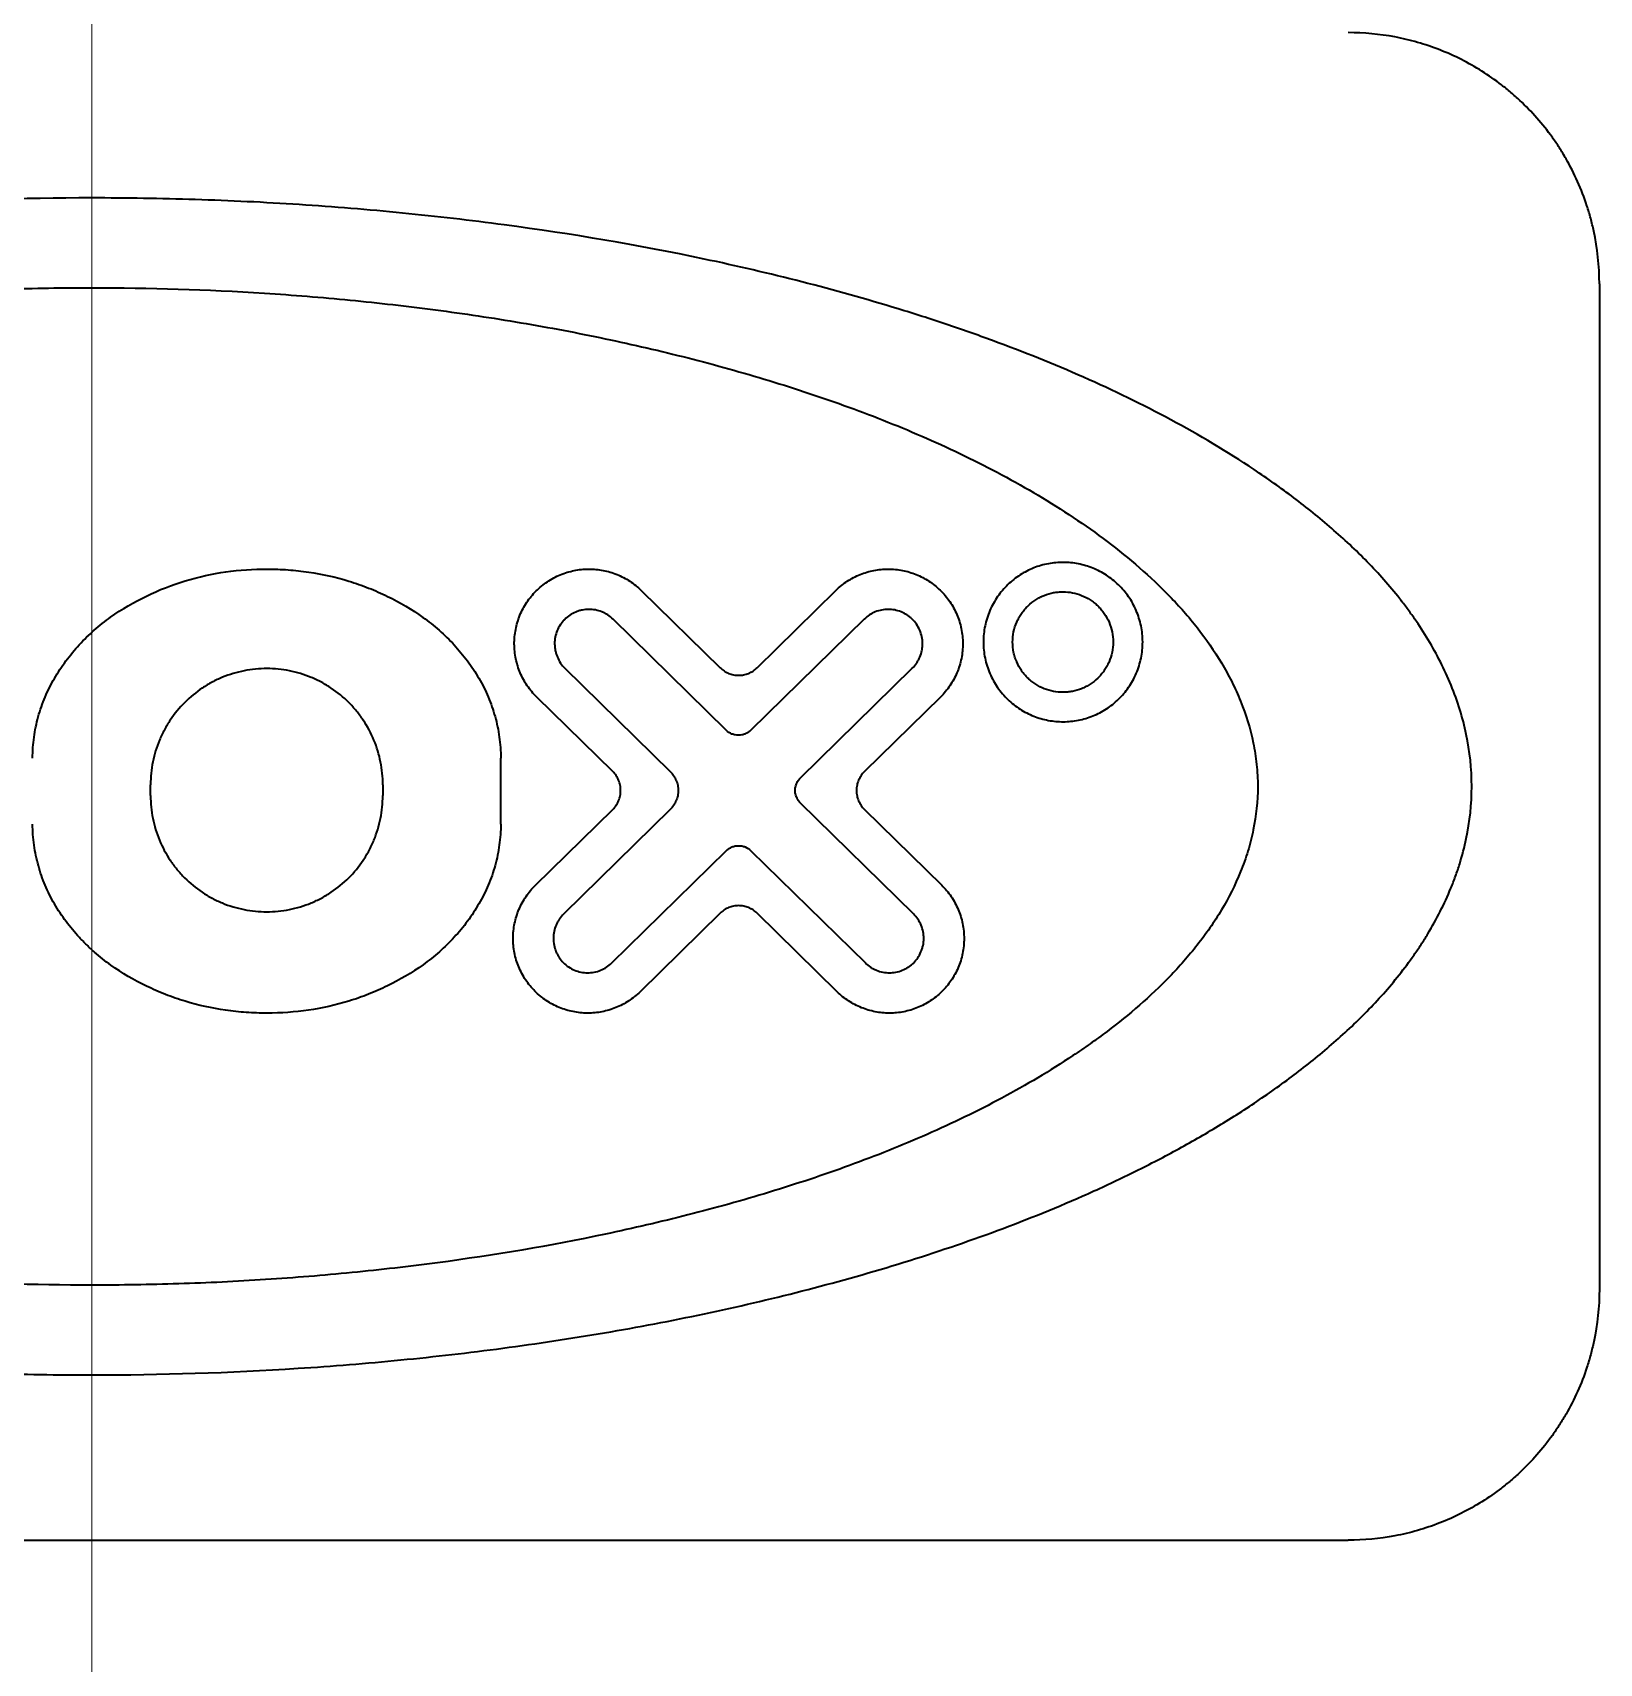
# Model space of a CAD drawing. Extents: x 5809 to 10669, y -850 to 3566.
# Drawn here: x 8652.53 to 8658.77, y 990.04 to 996.53 of the extents above; entities that cross this region are included whole.
import ezdxf

# ---------------------------------------------------------------- set-up
doc = ezdxf.new("R2010")
doc.units = 0
doc.header["$LTSCALE"] = 5
doc.layers.get('0').update_dxf_attribs({"linetype": 'CONTINUOUS', "lineweight": 0})
doc.layers.add('1', color=7, linetype='CONTINUOUS', true_color=0xffffff)

msp = doc.modelspace()

# ---------------------------------------------------------------- linework, layer by layer
at = {"color": 4}
msp.add_line((8652.7705, 1072.0261), (8652.7705, 972.0261), dxfattribs=at)
at = {"layer": '1', "color": 7, "linetype": 'Continuous', "lineweight": 35}
for p, q in [((8658.7705, 995.5261), (8658.7705, 991.5261)), ((8654.9568, 994.3062), (8655.2707, 993.9984)), ((8655.4178, 993.9984), (8655.7316, 994.3062)), ((8655.2952, 993.7496), (8654.8445, 994.1917)), ((8655.8439, 994.1917), (8655.3932, 993.7496)), ((8654.653, 993.9965), (8655.0725, 993.585)), ((8655.5904, 993.56), (8656.0354, 993.9965)), ((8654.8435, 993.585), (8654.5407, 993.882)), ((8656.1478, 993.882), (8655.845, 993.585)), ((8654.3977, 993.3762), (8654.3977, 993.639)), ((8653.0038, 993.4895), (8653.0038, 993.5331)), ((8653.9282, 993.5331), (8653.9282, 993.4895)), ((8654.5358, 993.1333), (8654.8435, 993.435)), ((8655.0725, 993.435), (8654.6481, 993.0188)), ((8656.0403, 993.0188), (8655.5904, 993.46)), ((8655.845, 993.435), (8656.1526, 993.1333)), ((8654.8396, 992.8235), (8655.2952, 993.2704)), ((8655.3932, 993.2704), (8655.8488, 992.8235)), ((8655.2707, 993.0216), (8654.952, 992.709)), ((8655.7365, 992.709), (8655.4178, 993.0216)), ((8647.7705, 990.5261), (8657.7705, 990.5261))]:
    msp.add_line(p, q, dxfattribs=at)
for points, knots in [([(8658.7705, 995.5261), (8658.7705, 995.5977), (8658.7629, 995.6676), (8658.7445, 995.753), (8658.7404, 995.77), (8658.7313, 995.8038), (8658.7263, 995.8207), (8658.71, 995.8704), (8658.6976, 995.9025), (8658.6698, 995.9648), (8658.6544, 995.9949), (8658.6292, 996.0388), (8658.6205, 996.0531), (8658.6023, 996.0814), (8658.5929, 996.0953), (8658.5444, 996.1629), (8658.5013, 996.2117), (8658.4425, 996.2669), (8658.4304, 996.2776), (8658.4059, 996.2985), (8658.3934, 996.3086), (8658.3554, 996.3378), (8658.3294, 996.3559), (8658.2496, 996.4061), (8658.1938, 996.4343), (8658.1061, 996.4687), (8658.0765, 996.4787), (8658.0168, 996.4958), (8657.9867, 996.503), (8657.8955, 996.5202), (8657.8336, 996.5261), (8657.7705, 996.5261)], [0, 0, 0, 0, 0.125, 0.125, 0.15625, 0.15625, 0.1875, 0.1875, 0.25, 0.25, 0.3125, 0.3125, 0.34375, 0.34375, 0.375, 0.375, 0.5, 0.5, 0.53125, 0.53125, 0.5625, 0.5625, 0.625, 0.625, 0.75, 0.75, 0.8125, 0.8125, 0.875, 0.875, 1, 1, 1, 1]), ([(8658.2624, 993.5261), (8658.2624, 993.5968), (8658.2548, 993.6656), (8658.2337, 993.7665), (8658.225, 993.7997), (8658.2047, 993.8654), (8658.1929, 993.898), (8658.1541, 993.9928), (8658.1235, 994.0526), (8658.0721, 994.1381), (8658.054, 994.166), (8658.0255, 994.2069), (8658.0158, 994.2204), (8657.9961, 994.247), (8657.986, 994.2602), (8657.9347, 994.3251), (8657.8914, 994.374), (8657.8008, 994.4669), (8657.7537, 994.511), (8657.6563, 994.5955), (8657.6061, 994.6359), (8657.503, 994.7137), (8657.45, 994.7511), (8657.2888, 994.8586), (8657.1782, 994.9241), (8656.9517, 995.046), (8656.8357, 995.1022), (8656.599, 995.2069), (8656.4781, 995.2553), (8656.2935, 995.3231), (8656.2315, 995.3449), (8656.1062, 995.387), (8656.0429, 995.4073), (8655.8527, 995.4657), (8655.7248, 995.5014), (8655.4672, 995.5673), (8655.3375, 995.5975), (8654.9454, 995.6802), (8654.6804, 995.7252), (8654.2775, 995.7789), (8654.1423, 995.7945), (8653.8702, 995.8214), (8653.7332, 995.8326), (8653.5264, 995.8461), (8653.4574, 995.85), (8653.3196, 995.8567), (8653.2507, 995.8595), (8653.0444, 995.866), (8652.907, 995.8681), (8652.4956, 995.8681), (8652.2222, 995.8596), (8651.8135, 995.8331), (8651.5414, 995.8109), (8651.2702, 995.7797), (8651.0671, 995.7527), (8650.9995, 995.7432), (8650.8644, 995.7227), (8650.7971, 995.7119), (8650.5965, 995.6777), (8650.4641, 995.6525), (8650.2019, 995.5971), (8650.0721, 995.5669), (8649.8153, 995.5012), (8649.6882, 995.4656), (8649.437, 995.3886), (8649.3128, 995.3471), (8649.0674, 995.2571), (8648.9462, 995.2087), (8648.7969, 995.1428), (8648.7671, 995.1293), (8648.708, 995.1019), (8648.6197, 995.06), (8648.5331, 995.0158), (8648.3621, 994.9238), (8648.251, 994.858), (8648.0897, 994.7503), (8648.0371, 994.7131), (8647.9347, 994.6358), (8647.8848, 994.5956), (8647.788, 994.5117), (8647.7412, 994.4679), (8647.6512, 994.3758), (8647.6081, 994.3274), (8647.547, 994.2502), (8647.5272, 994.2238), (8647.4986, 994.1828), (8647.4892, 994.1688), (8647.4708, 994.1407), (8647.4619, 994.1265), (8647.4184, 994.0545), (8647.3876, 993.9945), (8647.3551, 993.9155), (8647.3489, 993.8995), (8647.3372, 993.867), (8647.3317, 993.8506), (8647.3162, 993.8009), (8647.3075, 993.7675), (8647.2862, 993.666), (8647.2785, 993.597), (8647.2785, 993.5261)], [0, 0, 0, 0, 0.015625, 0.015625, 0.023438, 0.023438, 0.03125, 0.03125, 0.046875, 0.046875, 0.054688, 0.054688, 0.058594, 0.058594, 0.0625, 0.0625, 0.078125, 0.078125, 0.09375, 0.09375, 0.109375, 0.109375, 0.125, 0.125, 0.15625, 0.15625, 0.1875, 0.1875, 0.21875, 0.21875, 0.234375, 0.234375, 0.25, 0.25, 0.28125, 0.28125, 0.3125, 0.3125, 0.375, 0.375, 0.40625, 0.40625, 0.4375, 0.4375, 0.453125, 0.453125, 0.46875, 0.46875, 0.5, 0.5, 0.5625, 0.5625, 0.59375, 0.625, 0.625, 0.640625, 0.640625, 0.65625, 0.65625, 0.6875, 0.6875, 0.71875, 0.71875, 0.75, 0.75, 0.78125, 0.78125, 0.8125, 0.8125, 0.820313, 0.820313, 0.828125, 0.84375, 0.84375, 0.875, 0.875, 0.890625, 0.890625, 0.90625, 0.90625, 0.921875, 0.921875, 0.9375, 0.9375, 0.945312, 0.945312, 0.949219, 0.949219, 0.953125, 0.953125, 0.96875, 0.96875, 0.972656, 0.972656, 0.976562, 0.976562, 0.984375, 0.984375, 1, 1, 1, 1]), ([(8648.1301, 993.5261), (8648.1301, 993.5852), (8648.1364, 993.6429), (8648.1539, 993.7277), (8648.1611, 993.7557), (8648.178, 993.8111), (8648.1878, 993.8386), (8648.2202, 993.9186), (8648.2459, 993.9693), (8648.2892, 994.0421), (8648.3045, 994.0658), (8648.3366, 994.1123), (8648.3534, 994.1351), (8648.4056, 994.2017), (8648.4425, 994.2434), (8648.5197, 994.323), (8648.5599, 994.3608), (8648.6431, 994.4333), (8648.6861, 994.4679), (8648.7524, 994.5179), (8648.7747, 994.5343), (8648.82, 994.5664), (8648.8428, 994.582), (8648.9576, 994.6586), (8649.0522, 994.7146), (8649.2459, 994.8185), (8649.3449, 994.8664), (8649.547, 994.9553), (8649.6501, 994.9964), (8649.8073, 995.0537), (8649.8602, 995.0721), (8649.9667, 995.1076), (8650.0202, 995.1246), (8650.1812, 995.1737), (8650.2893, 995.2038), (8650.5069, 995.2592), (8650.6163, 995.2846), (8650.9467, 995.3543), (8651.1696, 995.3919), (8651.5079, 995.4368), (8651.6212, 995.4498), (8651.8493, 995.4721), (8651.9639, 995.4815), (8652.1368, 995.4926), (8652.1946, 995.4959), (8652.31, 995.5015), (8652.3676, 995.5038), (8652.5404, 995.5092), (8652.6554, 995.511), (8652.9997, 995.511), (8653.2286, 995.5039), (8653.5707, 995.4819), (8653.6845, 995.4727), (8653.9118, 995.4506), (8654.0252, 995.4377), (8654.2518, 995.4079), (8654.3648, 995.3909), (8654.5341, 995.3622), (8654.5903, 995.3521), (8654.7023, 995.3309), (8654.758, 995.3197), (8654.9243, 995.2847), (8655.0342, 995.2592), (8655.2519, 995.2037), (8655.3597, 995.1737), (8655.5732, 995.1087), (8655.6788, 995.0736), (8655.8876, 994.9976), (8655.9908, 994.9566), (8656.1435, 994.8895), (8656.1941, 994.8662), (8656.2939, 994.8178), (8656.3433, 994.7926), (8656.4895, 994.7142), (8656.5844, 994.6579), (8656.7224, 994.5658), (8656.7676, 994.5339), (8656.8554, 994.4674), (8656.8982, 994.4329), (8656.9812, 994.3606), (8657.0214, 994.3228), (8657.0793, 994.2632), (8657.0982, 994.2428), (8657.135, 994.2008), (8657.153, 994.1791), (8657.205, 994.1127), (8657.2371, 994.0665), (8657.2805, 993.9937), (8657.2942, 993.9689), (8657.3197, 993.9179), (8657.3317, 993.8916), (8657.364, 993.8117), (8657.381, 993.7569), (8657.3956, 993.6861), (8657.3982, 993.6719), (8657.4027, 993.6431), (8657.4046, 993.6286), (8657.4092, 993.5848), (8657.4108, 993.5555), (8657.4108, 993.5261)], [0, 0, 0, 0, 0.015625, 0.015625, 0.023437, 0.023437, 0.03125, 0.03125, 0.046875, 0.046875, 0.054687, 0.054687, 0.0625, 0.0625, 0.078125, 0.078125, 0.09375, 0.09375, 0.109375, 0.109375, 0.117187, 0.117187, 0.125, 0.125, 0.15625, 0.15625, 0.1875, 0.1875, 0.21875, 0.21875, 0.234375, 0.234375, 0.25, 0.25, 0.28125, 0.28125, 0.3125, 0.3125, 0.375, 0.375, 0.40625, 0.40625, 0.4375, 0.4375, 0.453125, 0.453125, 0.46875, 0.46875, 0.5, 0.5, 0.5625, 0.5625, 0.59375, 0.59375, 0.625, 0.625, 0.65625, 0.65625, 0.671875, 0.671875, 0.6875, 0.6875, 0.71875, 0.71875, 0.75, 0.75, 0.78125, 0.78125, 0.8125, 0.8125, 0.828125, 0.828125, 0.84375, 0.84375, 0.875, 0.875, 0.890625, 0.890625, 0.90625, 0.90625, 0.921875, 0.921875, 0.929688, 0.929688, 0.9375, 0.9375, 0.953125, 0.953125, 0.960938, 0.960938, 0.96875, 0.96875, 0.984375, 0.984375, 0.988281, 0.988281, 0.992188, 0.992188, 1, 1, 1, 1]), ([(8656.3186, 994.1008), (8656.3186, 994.1225), (8656.3208, 994.1438), (8656.3272, 994.1752), (8656.3299, 994.1856), (8656.3364, 994.2061), (8656.3401, 994.2162), (8656.3527, 994.2455), (8656.363, 994.264), (8656.3811, 994.2901), (8656.3876, 994.2985), (8656.4012, 994.3145), (8656.4155, 994.3296), (8656.4311, 994.3432), (8656.4473, 994.3561), (8656.4558, 994.3621), (8656.4818, 994.3788), (8656.5, 994.3881), (8656.5377, 994.403), (8656.5574, 994.4087), (8656.597, 994.4161), (8656.6169, 994.4179), (8656.647, 994.4178), (8656.6571, 994.4173), (8656.6772, 994.4153), (8656.6871, 994.4138), (8656.7164, 994.408), (8656.7356, 994.4024), (8656.7638, 994.391), (8656.773, 994.3867), (8656.791, 994.3774), (8656.7997, 994.3723), (8656.8252, 994.3558), (8656.8412, 994.3431), (8656.8635, 994.3215), (8656.8707, 994.3139), (8656.8841, 994.298), (8656.8967, 994.2816), (8656.9077, 994.2639), (8656.918, 994.2455), (8656.9227, 994.2359), (8656.9353, 994.2065), (8656.9417, 994.1862), (8656.9482, 994.1549), (8656.9499, 994.1443), (8656.9521, 994.1228), (8656.9527, 994.1119), (8656.9527, 994.0793), (8656.9505, 994.058), (8656.9441, 994.0266), (8656.9414, 994.0163), (8656.935, 993.9957), (8656.9313, 993.9857), (8656.9187, 993.9564), (8656.9086, 993.938), (8656.8906, 993.9121), (8656.8842, 993.9037), (8656.8708, 993.8878), (8656.8567, 993.8728), (8656.8412, 993.8592), (8656.8252, 993.8464), (8656.8168, 993.8404), (8656.7911, 993.8237), (8656.7732, 993.8144), (8656.7358, 993.7993), (8656.7162, 993.7935), (8656.6769, 993.7858), (8656.6571, 993.7838), (8656.627, 993.7837), (8656.6168, 993.7841), (8656.5967, 993.786), (8656.5868, 993.7873), (8656.5572, 993.7929), (8656.5379, 993.7985), (8656.5094, 993.8097), (8656.5, 993.814), (8656.4818, 993.8233), (8656.473, 993.8284), (8656.4472, 993.845), (8656.431, 993.8577), (8656.4084, 993.8795), (8656.4011, 993.8871), (8656.3876, 993.9031), (8656.3748, 993.9196), (8656.3637, 993.9375), (8656.3534, 993.956), (8656.3486, 993.9656), (8656.3359, 993.9951), (8656.3295, 994.0154), (8656.3208, 994.0573), (8656.3186, 994.0791), (8656.3186, 994.1008)], [0, 0, 0, 0, 0.03125, 0.03125, 0.046875, 0.046875, 0.0625, 0.0625, 0.09375, 0.09375, 0.109375, 0.109375, 0.125, 0.140625, 0.140625, 0.15625, 0.15625, 0.1875, 0.1875, 0.21875, 0.21875, 0.25, 0.25, 0.265625, 0.265625, 0.28125, 0.28125, 0.3125, 0.3125, 0.328125, 0.328125, 0.34375, 0.34375, 0.375, 0.375, 0.390625, 0.390625, 0.40625, 0.421875, 0.421875, 0.4375, 0.4375, 0.46875, 0.46875, 0.484375, 0.484375, 0.5, 0.5, 0.53125, 0.53125, 0.546875, 0.546875, 0.5625, 0.5625, 0.59375, 0.59375, 0.609375, 0.609375, 0.625, 0.640625, 0.640625, 0.65625, 0.65625, 0.6875, 0.6875, 0.71875, 0.71875, 0.75, 0.75, 0.765625, 0.765625, 0.78125, 0.78125, 0.8125, 0.8125, 0.828125, 0.828125, 0.84375, 0.84375, 0.875, 0.875, 0.890625, 0.890625, 0.90625, 0.921875, 0.921875, 0.9375, 0.9375, 0.96875, 0.96875, 1, 1, 1, 1]), ([(8652.5343, 993.639), (8652.5343, 993.667), (8652.5363, 993.6947), (8652.5439, 993.7494), (8652.5495, 993.7764), (8652.5605, 993.8165), (8652.5647, 993.8298), (8652.5738, 993.8562), (8652.5789, 993.8692), (8652.5951, 993.9076), (8652.6075, 993.9323), (8652.6351, 993.9802), (8652.6504, 994.0033), (8652.6753, 994.0369), (8652.684, 994.0479), (8652.7017, 994.0693), (8652.7292, 994.1006), (8652.7589, 994.1295), (8652.7901, 994.1569), (8652.8007, 994.1658), (8652.8225, 994.1831), (8652.8336, 994.1915), (8652.8903, 994.2321), (8652.938, 994.2598), (8653.037, 994.3079), (8653.0884, 994.3281), (8653.2483, 994.3767), (8653.3573, 994.3915), (8653.4961, 994.3912), (8653.5238, 994.3902), (8653.5787, 994.3863), (8653.6606, 994.3774), (8653.7408, 994.3595), (8653.8198, 994.3352), (8653.8461, 994.326), (8653.8974, 994.3057), (8653.9226, 994.2946), (8653.9963, 994.2586), (8654.0434, 994.231), (8654.1101, 994.183), (8654.1317, 994.1659), (8654.163, 994.1384), (8654.1732, 994.1289), (8654.1931, 994.1096), (8654.2027, 994.0996), (8654.2308, 994.0692), (8654.2484, 994.048), (8654.2813, 994.0038), (8654.2966, 993.9807), (8654.3176, 993.9445), (8654.3242, 993.9321), (8654.3366, 993.9073), (8654.3424, 993.8948), (8654.3585, 993.8567), (8654.3675, 993.8307), (8654.3823, 993.7777), (8654.388, 993.7506), (8654.3938, 993.709), (8654.3953, 993.695), (8654.3972, 993.6671), (8654.3977, 993.6531), (8654.3977, 993.639)], [0, 0, 0, 0, 0.03125, 0.03125, 0.0625, 0.0625, 0.078125, 0.078125, 0.09375, 0.09375, 0.125, 0.125, 0.15625, 0.15625, 0.171875, 0.171875, 0.1875, 0.21875, 0.21875, 0.234375, 0.234375, 0.25, 0.25, 0.3125, 0.3125, 0.375, 0.375, 0.5, 0.5, 0.53125, 0.53125, 0.5625, 0.625, 0.625, 0.65625, 0.65625, 0.6875, 0.6875, 0.75, 0.75, 0.78125, 0.78125, 0.796875, 0.796875, 0.8125, 0.8125, 0.84375, 0.84375, 0.875, 0.875, 0.890625, 0.890625, 0.90625, 0.90625, 0.9375, 0.9375, 0.96875, 0.96875, 0.984375, 0.984375, 1, 1, 1, 1]), ([(8654.5407, 993.882), (8654.5267, 993.8957), (8654.5142, 993.9107), (8654.4978, 993.9348), (8654.4927, 993.9431), (8654.4833, 993.9603), (8654.479, 993.9692), (8654.4675, 993.9963), (8654.4617, 994.0149), (8654.4558, 994.0436), (8654.4542, 994.0534), (8654.4522, 994.073), (8654.4517, 994.0828), (8654.4515, 994.1121), (8654.4533, 994.1316), (8654.459, 994.1606), (8654.4614, 994.1702), (8654.467, 994.189), (8654.4735, 994.2073), (8654.4818, 994.225), (8654.491, 994.2423), (8654.4961, 994.2508), (8654.5124, 994.2752), (8654.5247, 994.2902), (8654.5453, 994.3109), (8654.5525, 994.3175), (8654.5677, 994.3299), (8654.5755, 994.3357), (8654.5996, 994.3518), (8654.6166, 994.361), (8654.6436, 994.3722), (8654.6528, 994.3755), (8654.6713, 994.3811), (8654.6899, 994.3858), (8654.7089, 994.3887), (8654.7281, 994.3907), (8654.7378, 994.3912), (8654.7669, 994.3913), (8654.786, 994.3895), (8654.8143, 994.3841), (8654.8236, 994.3818), (8654.8422, 994.3763), (8654.8514, 994.3731), (8654.8782, 994.3623), (8654.8952, 994.3534), (8654.9275, 994.3322), (8654.9429, 994.3199), (8654.9568, 994.3062)], [0, 0, 0, 0, 0.0625, 0.0625, 0.09375, 0.09375, 0.125, 0.125, 0.1875, 0.1875, 0.21875, 0.21875, 0.25, 0.25, 0.3125, 0.3125, 0.34375, 0.34375, 0.375, 0.40625, 0.40625, 0.4375, 0.4375, 0.5, 0.5, 0.53125, 0.53125, 0.5625, 0.5625, 0.625, 0.625, 0.65625, 0.65625, 0.6875, 0.71875, 0.71875, 0.75, 0.75, 0.8125, 0.8125, 0.84375, 0.84375, 0.875, 0.875, 0.9375, 0.9375, 1, 1, 1, 1]), ([(8655.7316, 994.3062), (8655.7457, 994.32), (8655.7608, 994.3321), (8655.785, 994.348), (8655.7933, 994.3528), (8655.8104, 994.3618), (8655.8192, 994.3659), (8655.846, 994.3767), (8655.8643, 994.3821), (8655.9017, 994.3894), (8655.9209, 994.3913), (8655.9589, 994.3912), (8655.9778, 994.3894), (8656.0058, 994.384), (8656.0152, 994.3817), (8656.0335, 994.3762), (8656.0425, 994.3731), (8656.0689, 994.3624), (8656.0858, 994.3536), (8656.1101, 994.3377), (8656.118, 994.332), (8656.133, 994.32), (8656.1402, 994.3136), (8656.1609, 994.2934), (8656.1735, 994.2786), (8656.1958, 994.246), (8656.2053, 994.2289), (8656.2168, 994.2018), (8656.2202, 994.1925), (8656.2262, 994.1736), (8656.2287, 994.1638), (8656.2347, 994.1346), (8656.2368, 994.1149), (8656.2369, 994.085), (8656.2364, 994.0749), (8656.2344, 994.055), (8656.2315, 994.0353), (8656.2266, 994.0162), (8656.2208, 993.9972), (8656.2174, 993.9879), (8656.2058, 993.9604), (8656.1964, 993.9431), (8656.1744, 993.9108), (8656.1617, 993.8957), (8656.1478, 993.882)], [0, 0, 0, 0, 0.0625, 0.0625, 0.09375, 0.09375, 0.125, 0.125, 0.1875, 0.1875, 0.25, 0.25, 0.3125, 0.3125, 0.34375, 0.34375, 0.375, 0.375, 0.4375, 0.4375, 0.46875, 0.46875, 0.5, 0.5, 0.5625, 0.5625, 0.625, 0.625, 0.65625, 0.65625, 0.6875, 0.6875, 0.75, 0.75, 0.78125, 0.78125, 0.8125, 0.84375, 0.84375, 0.875, 0.875, 0.9375, 0.9375, 1, 1, 1, 1]), ([(8656.435, 994.1008), (8656.435, 994.0871), (8656.4364, 994.0736), (8656.4405, 994.0538), (8656.4422, 994.0473), (8656.4462, 994.0344), (8656.4486, 994.028), (8656.4565, 994.0095), (8656.463, 993.9979), (8656.4744, 993.9814), (8656.4785, 993.9761), (8656.487, 993.9661), (8656.496, 993.9565), (8656.5059, 993.9479), (8656.5161, 993.9399), (8656.5214, 993.936), (8656.5378, 993.9255), (8656.5492, 993.9197), (8656.573, 993.9102), (8656.5854, 993.9066), (8656.6103, 993.9019), (8656.6229, 993.9008), (8656.6419, 993.9008), (8656.6483, 993.9011), (8656.6609, 993.9024), (8656.6671, 993.9033), (8656.6857, 993.9069), (8656.6978, 993.9105), (8656.7156, 993.9176), (8656.7215, 993.9203), (8656.7328, 993.9262), (8656.7384, 993.9294), (8656.7544, 993.9399), (8656.7645, 993.9478), (8656.7787, 993.9615), (8656.7832, 993.9663), (8656.7917, 993.9763), (8656.7997, 993.9867), (8656.8066, 993.9979), (8656.8131, 994.0095), (8656.8161, 994.0155), (8656.824, 994.0341), (8656.8281, 994.0469), (8656.8336, 994.0732), (8656.835, 994.0869), (8656.835, 994.1143), (8656.8336, 994.1278), (8656.8282, 994.1542), (8656.8241, 994.1673), (8656.8136, 994.1919), (8656.8071, 994.2035), (8656.7958, 994.2199), (8656.7918, 994.2252), (8656.7833, 994.2352), (8656.7743, 994.2447), (8656.7646, 994.2533), (8656.7544, 994.2614), (8656.7491, 994.2652), (8656.7329, 994.2757), (8656.7215, 994.2815), (8656.6979, 994.2911), (8656.6856, 994.2947), (8656.6607, 994.2995), (8656.6482, 994.3008), (8656.6292, 994.3008), (8656.6228, 994.3005), (8656.6101, 994.2993), (8656.6039, 994.2985), (8656.5852, 994.2949), (8656.5731, 994.2914), (8656.5552, 994.2843), (8656.5493, 994.2816), (8656.5378, 994.2757), (8656.5322, 994.2725), (8656.516, 994.262), (8656.5058, 994.254), (8656.4916, 994.2403), (8656.487, 994.2355), (8656.4785, 994.2254), (8656.4704, 994.215), (8656.4634, 994.2038), (8656.4569, 994.1921), (8656.454, 994.186), (8656.4459, 994.1674), (8656.4419, 994.1546), (8656.4364, 994.1282), (8656.435, 994.1145), (8656.435, 994.1008)], [0, 0, 0, 0, 0.03125, 0.03125, 0.046875, 0.046875, 0.0625, 0.0625, 0.09375, 0.09375, 0.109375, 0.109375, 0.125, 0.140625, 0.140625, 0.15625, 0.15625, 0.1875, 0.1875, 0.21875, 0.21875, 0.25, 0.25, 0.265625, 0.265625, 0.28125, 0.28125, 0.3125, 0.3125, 0.328125, 0.328125, 0.34375, 0.34375, 0.375, 0.375, 0.390625, 0.390625, 0.40625, 0.421875, 0.421875, 0.4375, 0.4375, 0.46875, 0.46875, 0.5, 0.5, 0.53125, 0.53125, 0.5625, 0.5625, 0.59375, 0.59375, 0.609375, 0.609375, 0.625, 0.640625, 0.640625, 0.65625, 0.65625, 0.6875, 0.6875, 0.71875, 0.71875, 0.75, 0.75, 0.765625, 0.765625, 0.78125, 0.78125, 0.8125, 0.8125, 0.828125, 0.828125, 0.84375, 0.84375, 0.875, 0.875, 0.890625, 0.890625, 0.90625, 0.921875, 0.921875, 0.9375, 0.9375, 0.96875, 0.96875, 1, 1, 1, 1]), ([(8654.8445, 994.1917), (8654.8381, 994.198), (8654.8311, 994.2036), (8654.82, 994.2109), (8654.8162, 994.2131), (8654.8083, 994.2173), (8654.8042, 994.2192), (8654.7918, 994.2242), (8654.7833, 994.2267), (8654.766, 994.23), (8654.757, 994.2309), (8654.7393, 994.2308), (8654.7305, 994.2299), (8654.7174, 994.2273), (8654.713, 994.2262), (8654.7045, 994.2236), (8654.7003, 994.222), (8654.6881, 994.2169), (8654.6802, 994.2128), (8654.6653, 994.2028), (8654.6584, 994.1971), (8654.6489, 994.1876), (8654.6459, 994.1843), (8654.6402, 994.1774), (8654.6375, 994.1737), (8654.63, 994.1625), (8654.6258, 994.1546), (8654.619, 994.138), (8654.6163, 994.1292), (8654.6128, 994.1115), (8654.612, 994.1026), (8654.6121, 994.089), (8654.6123, 994.0844), (8654.6132, 994.0755), (8654.6146, 994.0666), (8654.6168, 994.0579), (8654.6195, 994.0493), (8654.6211, 994.045), (8654.6264, 994.0325), (8654.6307, 994.0246), (8654.6407, 994.0098), (8654.6466, 994.0028), (8654.653, 993.9965)], [0, 0, 0, 0, 0.0625, 0.0625, 0.09375, 0.09375, 0.125, 0.125, 0.1875, 0.1875, 0.25, 0.25, 0.3125, 0.3125, 0.34375, 0.34375, 0.375, 0.375, 0.4375, 0.4375, 0.5, 0.5, 0.53125, 0.53125, 0.5625, 0.5625, 0.625, 0.625, 0.6875, 0.6875, 0.75, 0.75, 0.78125, 0.78125, 0.8125, 0.84375, 0.84375, 0.875, 0.875, 0.9375, 0.9375, 1, 1, 1, 1]), ([(8656.0354, 993.9965), (8656.0419, 994.0028), (8656.0476, 994.0097), (8656.0552, 994.0208), (8656.0576, 994.0246), (8656.0619, 994.0326), (8656.0639, 994.0368), (8656.0692, 994.0493), (8656.0719, 994.058), (8656.0746, 994.0714), (8656.0753, 994.076), (8656.0762, 994.0852), (8656.0764, 994.0897), (8656.0764, 994.1034), (8656.0755, 994.1125), (8656.0718, 994.1306), (8656.0691, 994.1393), (8656.062, 994.1559), (8656.0575, 994.164), (8656.0474, 994.1789), (8656.0416, 994.1857), (8656.032, 994.1951), (8656.0286, 994.1981), (8656.0216, 994.2036), (8656.0181, 994.2062), (8656.007, 994.2135), (8655.9991, 994.2176), (8655.9827, 994.2242), (8655.9743, 994.2267), (8655.9572, 994.23), (8655.9484, 994.2308), (8655.9309, 994.2308), (8655.9222, 994.23), (8655.905, 994.2266), (8655.8964, 994.2241), (8655.8801, 994.2175), (8655.8723, 994.2134), (8655.8575, 994.2037), (8655.8504, 994.198), (8655.8439, 994.1917)], [0, 0, 0, 0, 0.0625, 0.0625, 0.09375, 0.09375, 0.125, 0.125, 0.1875, 0.1875, 0.21875, 0.21875, 0.25, 0.25, 0.3125, 0.3125, 0.375, 0.375, 0.4375, 0.4375, 0.5, 0.5, 0.53125, 0.53125, 0.5625, 0.5625, 0.625, 0.625, 0.6875, 0.6875, 0.75, 0.75, 0.8125, 0.8125, 0.875, 0.875, 0.9375, 0.9375, 1, 1, 1, 1]), ([(8653.9282, 993.5331), (8653.9282, 993.5636), (8653.9252, 993.5937), (8653.9164, 993.638), (8653.9127, 993.6527), (8653.9039, 993.6818), (8653.8987, 993.6962), (8653.8813, 993.7382), (8653.8671, 993.7647), (8653.842, 993.8024), (8653.8329, 993.8146), (8653.8136, 993.8381), (8653.8034, 993.8493), (8653.7715, 993.8813), (8653.7482, 993.9004), (8653.7104, 993.9257), (8653.6973, 993.9335), (8653.6707, 993.9478), (8653.6435, 993.9606), (8653.6152, 993.9708), (8653.5863, 993.9796), (8653.5715, 993.9833), (8653.5268, 993.9923), (8653.4969, 993.9952), (8653.4517, 993.9953), (8653.4366, 993.9946), (8653.4063, 993.9916), (8653.3912, 993.9894), (8653.3468, 993.9806), (8653.318, 993.972), (8653.276, 993.9547), (8653.2621, 993.9481), (8653.2353, 993.9339), (8653.2224, 993.9261), (8653.1847, 993.901), (8653.1614, 993.882), (8653.1181, 993.8389), (8653.0989, 993.8155), (8653.0737, 993.7779), (8653.0659, 993.765), (8653.0516, 993.7382), (8653.045, 993.7244), (8653.0276, 993.6823), (8653.0188, 993.6535), (8653.0099, 993.6091), (8653.0076, 993.594), (8653.0046, 993.5636), (8653.0038, 993.5484), (8653.0038, 993.5331)], [0, 0, 0, 0, 0.0625, 0.0625, 0.09375, 0.09375, 0.125, 0.125, 0.1875, 0.1875, 0.21875, 0.21875, 0.25, 0.25, 0.3125, 0.3125, 0.34375, 0.34375, 0.375, 0.40625, 0.40625, 0.4375, 0.4375, 0.5, 0.5, 0.53125, 0.53125, 0.5625, 0.5625, 0.625, 0.625, 0.65625, 0.65625, 0.6875, 0.6875, 0.75, 0.75, 0.8125, 0.8125, 0.84375, 0.84375, 0.875, 0.875, 0.9375, 0.9375, 0.96875, 0.96875, 1, 1, 1, 1]), ([(8655.2707, 993.9984), (8655.2756, 993.9935), (8655.281, 993.9893), (8655.2923, 993.9818), (8655.2984, 993.9786), (8655.311, 993.9735), (8655.3174, 993.9716), (8655.3307, 993.969), (8655.3375, 993.9683), (8655.351, 993.9683), (8655.3577, 993.969), (8655.371, 993.9716), (8655.3775, 993.9735), (8655.39, 993.9786), (8655.396, 993.9817), (8655.4075, 993.9892), (8655.4128, 993.9935), (8655.4178, 993.9984)], [0, 0, 0, 0, 0.125, 0.125, 0.25, 0.25, 0.375, 0.375, 0.5, 0.5, 0.625, 0.625, 0.75, 0.75, 0.875, 0.875, 1, 1, 1, 1]), ([(8655.3932, 993.7496), (8655.39, 993.7464), (8655.3864, 993.7436), (8655.3789, 993.7386), (8655.3748, 993.7365), (8655.3664, 993.7331), (8655.3621, 993.7318), (8655.3533, 993.73), (8655.3488, 993.7296), (8655.3398, 993.7296), (8655.3353, 993.73), (8655.3265, 993.7317), (8655.3221, 993.733), (8655.3096, 993.7381), (8655.3018, 993.7432), (8655.2952, 993.7496)], [0, 0, 0, 0, 0.125, 0.125, 0.25, 0.25, 0.375, 0.375, 0.5, 0.5, 0.625, 0.625, 0.75, 0.75, 1, 1, 1, 1]), ([(8654.8435, 993.435), (8654.8484, 993.4399), (8654.8529, 993.4452), (8654.8606, 993.4567), (8654.864, 993.4628), (8654.8694, 993.4757), (8654.8715, 993.4823), (8654.8742, 993.496), (8654.8749, 993.503), (8654.8749, 993.5169), (8654.8743, 993.5238), (8654.8715, 993.5376), (8654.8694, 993.5443), (8654.8641, 993.5571), (8654.8607, 993.5632), (8654.8529, 993.5748), (8654.8484, 993.5801), (8654.8435, 993.585)], [0, 0, 0, 0, 0.125, 0.125, 0.25, 0.25, 0.375, 0.375, 0.5, 0.5, 0.625, 0.625, 0.75, 0.75, 0.875, 0.875, 1, 1, 1, 1]), ([(8655.0725, 993.585), (8655.0775, 993.5801), (8655.0819, 993.5748), (8655.0897, 993.5634), (8655.0931, 993.5572), (8655.0985, 993.5444), (8655.1005, 993.5377), (8655.1033, 993.5241), (8655.104, 993.517), (8655.104, 993.5031), (8655.1033, 993.4962), (8655.1006, 993.4824), (8655.0985, 993.4757), (8655.0931, 993.4629), (8655.0898, 993.4567), (8655.082, 993.4452), (8655.0775, 993.4399), (8655.0725, 993.435)], [0, 0, 0, 0, 0.125, 0.125, 0.25, 0.25, 0.375, 0.375, 0.5, 0.5, 0.625, 0.625, 0.75, 0.75, 0.875, 0.875, 1, 1, 1, 1]), ([(8655.845, 993.585), (8655.8401, 993.5801), (8655.8356, 993.5748), (8655.8279, 993.5635), (8655.8245, 993.5573), (8655.8191, 993.5445), (8655.817, 993.5378), (8655.8142, 993.5241), (8655.8135, 993.517), (8655.8135, 993.5031), (8655.8142, 993.4961), (8655.817, 993.4823), (8655.8191, 993.4756), (8655.8245, 993.4628), (8655.8278, 993.4566), (8655.8356, 993.4452), (8655.8401, 993.4399), (8655.845, 993.435)], [0, 0, 0, 0, 0.125, 0.125, 0.25, 0.25, 0.375, 0.375, 0.5, 0.5, 0.625, 0.625, 0.75, 0.75, 0.875, 0.875, 1, 1, 1, 1]), ([(8647.2785, 993.5261), (8647.2785, 993.4555), (8647.2861, 993.3867), (8647.3072, 993.2858), (8647.3159, 993.2526), (8647.3362, 993.1869), (8647.348, 993.1542), (8647.3868, 993.0595), (8647.4174, 992.9997), (8647.4689, 992.9141), (8647.487, 992.8863), (8647.5154, 992.8454), (8647.5251, 992.8319), (8647.5449, 992.8053), (8647.555, 992.7921), (8647.6062, 992.7271), (8647.6496, 992.6783), (8647.7401, 992.5854), (8647.7872, 992.5413), (8647.8846, 992.4568), (8647.9348, 992.4164), (8648.0379, 992.3386), (8648.091, 992.3011), (8648.2521, 992.1937), (8648.3627, 992.1282), (8648.5892, 992.0063), (8648.7052, 991.9501), (8648.942, 991.8454), (8649.0628, 991.7969), (8649.2474, 991.7291), (8649.3095, 991.7074), (8649.4348, 991.6653), (8649.498, 991.645), (8649.6883, 991.5866), (8649.8161, 991.5509), (8650.0737, 991.485), (8650.2034, 991.4548), (8650.5955, 991.372), (8650.8605, 991.3271), (8651.2634, 991.2734), (8651.3986, 991.2578), (8651.6708, 991.2309), (8651.8078, 991.2196), (8652.0146, 991.2062), (8652.0836, 991.2023), (8652.2214, 991.1956), (8652.2902, 991.1928), (8652.4966, 991.1863), (8652.6339, 991.1842), (8653.0453, 991.1842), (8653.3187, 991.1927), (8653.7275, 991.2192), (8653.9996, 991.2414), (8654.2708, 991.2726), (8654.4739, 991.2996), (8654.5415, 991.3092), (8654.6766, 991.3296), (8654.7438, 991.3404), (8654.9445, 991.3746), (8655.0769, 991.3998), (8655.3391, 991.4552), (8655.4688, 991.4854), (8655.7256, 991.5511), (8655.8527, 991.5867), (8656.1039, 991.6637), (8656.2281, 991.7052), (8656.4735, 991.7952), (8656.5947, 991.8436), (8656.744, 991.9095), (8656.7738, 991.923), (8656.833, 991.9504), (8656.9212, 991.9923), (8657.0078, 992.0365), (8657.1218, 992.0978), (8657.1781, 992.1296), (8657.289, 992.1958), (8657.3437, 992.2302), (8657.4512, 992.302), (8657.5038, 992.3392), (8657.6062, 992.4165), (8657.6562, 992.4567), (8657.7529, 992.5406), (8657.7997, 992.5844), (8657.8897, 992.6765), (8657.9328, 992.7249), (8657.9939, 992.802), (8658.0137, 992.8285), (8658.0423, 992.8695), (8658.0517, 992.8834), (8658.0701, 992.9116), (8658.079, 992.9258), (8658.1225, 992.9977), (8658.1533, 993.0578), (8658.1858, 993.1368), (8658.192, 993.1528), (8658.2037, 993.1853), (8658.2093, 993.2017), (8658.2247, 993.2514), (8658.2335, 993.2848), (8658.2548, 993.3863), (8658.2624, 993.4553), (8658.2624, 993.5261)], [0, 0, 0, 0, 0.015625, 0.015625, 0.023438, 0.023438, 0.03125, 0.03125, 0.046875, 0.046875, 0.054688, 0.054688, 0.058594, 0.058594, 0.0625, 0.0625, 0.078125, 0.078125, 0.09375, 0.09375, 0.109375, 0.109375, 0.125, 0.125, 0.15625, 0.15625, 0.1875, 0.1875, 0.21875, 0.21875, 0.234375, 0.234375, 0.25, 0.25, 0.28125, 0.28125, 0.3125, 0.3125, 0.375, 0.375, 0.40625, 0.40625, 0.4375, 0.4375, 0.453125, 0.453125, 0.46875, 0.46875, 0.5, 0.5, 0.5625, 0.5625, 0.59375, 0.625, 0.625, 0.640625, 0.640625, 0.65625, 0.65625, 0.6875, 0.6875, 0.71875, 0.71875, 0.75, 0.75, 0.78125, 0.78125, 0.8125, 0.8125, 0.820312, 0.820312, 0.828125, 0.84375, 0.84375, 0.859375, 0.859375, 0.875, 0.875, 0.890625, 0.890625, 0.90625, 0.90625, 0.921875, 0.921875, 0.9375, 0.9375, 0.945312, 0.945312, 0.949219, 0.949219, 0.953125, 0.953125, 0.96875, 0.96875, 0.972656, 0.972656, 0.976562, 0.976562, 0.984375, 0.984375, 1, 1, 1, 1]), ([(8657.4108, 993.5261), (8657.4108, 993.4671), (8657.4045, 993.4094), (8657.387, 993.3246), (8657.3799, 993.2966), (8657.3629, 993.2412), (8657.3531, 993.2137), (8657.3207, 993.1337), (8657.2951, 993.083), (8657.2517, 993.0102), (8657.2364, 992.9865), (8657.2043, 992.94), (8657.1875, 992.9172), (8657.1353, 992.8506), (8657.0984, 992.8088), (8657.0213, 992.7293), (8656.981, 992.6915), (8656.8978, 992.619), (8656.8548, 992.5844), (8656.7886, 992.5343), (8656.7662, 992.518), (8656.7209, 992.4859), (8656.6981, 992.4703), (8656.5833, 992.3937), (8656.4887, 992.3377), (8656.295, 992.2338), (8656.196, 992.1859), (8655.9939, 992.097), (8655.8908, 992.0559), (8655.7336, 991.9986), (8655.6807, 991.9802), (8655.5742, 991.9447), (8655.5207, 991.9277), (8655.3597, 991.8786), (8655.2516, 991.8485), (8655.0341, 991.7931), (8654.9246, 991.7677), (8654.5942, 991.698), (8654.3713, 991.6604), (8654.0331, 991.6155), (8653.9197, 991.6025), (8653.6917, 991.5802), (8653.577, 991.5708), (8653.4041, 991.5596), (8653.3463, 991.5564), (8653.2309, 991.5508), (8653.1733, 991.5485), (8653.0005, 991.5431), (8652.8856, 991.5413), (8652.5412, 991.5413), (8652.3124, 991.5484), (8651.9703, 991.5704), (8651.8564, 991.5796), (8651.6291, 991.6017), (8651.5157, 991.6146), (8651.2892, 991.6444), (8651.1761, 991.6614), (8651.0068, 991.6901), (8650.9506, 991.7002), (8650.8387, 991.7214), (8650.7829, 991.7326), (8650.6166, 991.7676), (8650.5067, 991.7931), (8650.289, 991.8486), (8650.1812, 991.8786), (8649.9678, 991.9436), (8649.8621, 991.9787), (8649.6533, 992.0547), (8649.5501, 992.0957), (8649.3974, 992.1628), (8649.3468, 992.1861), (8649.247, 992.2345), (8649.1976, 992.2597), (8649.0515, 992.3381), (8648.9565, 992.3944), (8648.8185, 992.4865), (8648.7734, 992.5184), (8648.6855, 992.5849), (8648.6427, 992.6194), (8648.5597, 992.6917), (8648.5195, 992.7294), (8648.4616, 992.7891), (8648.4428, 992.8095), (8648.4059, 992.8515), (8648.3879, 992.8732), (8648.3359, 992.9396), (8648.3038, 992.9858), (8648.2604, 993.0585), (8648.2468, 993.0834), (8648.2212, 993.1344), (8648.2093, 993.1607), (8648.177, 993.2406), (8648.16, 993.2954), (8648.1453, 993.3661), (8648.1427, 993.3804), (8648.1382, 993.4092), (8648.1363, 993.4237), (8648.1317, 993.4675), (8648.1301, 993.4968), (8648.1301, 993.5261)], [0, 0, 0, 0, 0.015625, 0.015625, 0.023437, 0.023437, 0.03125, 0.03125, 0.046875, 0.046875, 0.054687, 0.054687, 0.0625, 0.0625, 0.078125, 0.078125, 0.09375, 0.09375, 0.109375, 0.109375, 0.117187, 0.117187, 0.125, 0.125, 0.15625, 0.15625, 0.1875, 0.1875, 0.21875, 0.21875, 0.234375, 0.234375, 0.25, 0.25, 0.28125, 0.28125, 0.3125, 0.3125, 0.375, 0.375, 0.40625, 0.40625, 0.4375, 0.4375, 0.453125, 0.453125, 0.46875, 0.46875, 0.5, 0.5, 0.5625, 0.5625, 0.59375, 0.59375, 0.625, 0.625, 0.65625, 0.65625, 0.671875, 0.671875, 0.6875, 0.6875, 0.71875, 0.71875, 0.75, 0.75, 0.78125, 0.78125, 0.8125, 0.8125, 0.828125, 0.828125, 0.84375, 0.84375, 0.875, 0.875, 0.890625, 0.890625, 0.90625, 0.90625, 0.921875, 0.921875, 0.929688, 0.929688, 0.9375, 0.9375, 0.953125, 0.953125, 0.960938, 0.960938, 0.96875, 0.96875, 0.984375, 0.984375, 0.988281, 0.988281, 0.992188, 0.992188, 1, 1, 1, 1]), ([(8653.0038, 993.4895), (8653.0038, 993.4589), (8653.0068, 993.4289), (8653.0157, 993.3845), (8653.0193, 993.3699), (8653.0282, 993.3408), (8653.0333, 993.3263), (8653.0508, 993.2843), (8653.065, 993.2578), (8653.0902, 993.2201), (8653.0993, 993.2078), (8653.1186, 993.1843), (8653.1288, 993.173), (8653.1609, 993.1411), (8653.1842, 993.1219), (8653.2221, 993.0966), (8653.2352, 993.0888), (8653.2619, 993.0745), (8653.2892, 993.0617), (8653.3176, 993.0515), (8653.3465, 993.0428), (8653.3614, 993.0391), (8653.4061, 993.0302), (8653.436, 993.0273), (8653.4812, 993.0273), (8653.4963, 993.028), (8653.5266, 993.031), (8653.5416, 993.0333), (8653.586, 993.0421), (8653.6148, 993.0509), (8653.6567, 993.0682), (8653.6705, 993.0747), (8653.6972, 993.089), (8653.7102, 993.0968), (8653.7477, 993.1218), (8653.771, 993.1409), (8653.8141, 993.1839), (8653.8333, 993.2073), (8653.8584, 993.2448), (8653.8662, 993.2577), (8653.8805, 993.2844), (8653.8871, 993.2983), (8653.9045, 993.3403), (8653.9133, 993.3691), (8653.9251, 993.4283), (8653.9282, 993.4589), (8653.9282, 993.4895)], [0, 0, 0, 0, 0.0625, 0.0625, 0.09375, 0.09375, 0.125, 0.125, 0.1875, 0.1875, 0.21875, 0.21875, 0.25, 0.25, 0.3125, 0.3125, 0.34375, 0.34375, 0.375, 0.40625, 0.40625, 0.4375, 0.4375, 0.5, 0.5, 0.53125, 0.53125, 0.5625, 0.5625, 0.625, 0.625, 0.65625, 0.65625, 0.6875, 0.6875, 0.75, 0.75, 0.8125, 0.8125, 0.84375, 0.84375, 0.875, 0.875, 0.9375, 0.9375, 1, 1, 1, 1]), ([(8654.3977, 993.3762), (8654.3977, 993.3482), (8654.3957, 993.3205), (8654.3882, 993.2659), (8654.3826, 993.2388), (8654.3715, 993.1988), (8654.3674, 993.1855), (8654.3582, 993.1591), (8654.3532, 993.1461), (8654.3371, 993.1078), (8654.3247, 993.0831), (8654.2971, 993.0354), (8654.2819, 993.0123), (8654.2571, 992.9788), (8654.2485, 992.9678), (8654.2308, 992.9465), (8654.2035, 992.9154), (8654.174, 992.8865), (8654.143, 992.8592), (8654.1324, 992.8503), (8654.1107, 992.8331), (8654.0996, 992.8247), (8654.0433, 992.7842), (8653.996, 992.7565), (8653.9222, 992.7205), (8653.8971, 992.7094), (8653.8459, 992.6892), (8653.8199, 992.68), (8653.6873, 992.6392), (8653.5785, 992.6241), (8653.4397, 992.624), (8653.412, 992.6249), (8653.3571, 992.6286), (8653.2751, 992.6372), (8653.1946, 992.6548), (8653.1285, 992.675), (8653.1153, 992.6793), (8653.089, 992.6884), (8653.0759, 992.6933), (8653.0372, 992.7085), (8653.0119, 992.7195), (8652.9377, 992.7555), (8652.8904, 992.7832), (8652.8232, 992.8312), (8652.8015, 992.8484), (8652.77, 992.876), (8652.7597, 992.8855), (8652.7397, 992.9049), (8652.73, 992.9149), (8652.7018, 992.9454), (8652.6841, 992.9666), (8652.651, 993.011), (8652.6357, 993.0342), (8652.6146, 993.0705), (8652.608, 993.0828), (8652.5955, 993.1077), (8652.5897, 993.1203), (8652.5736, 993.1584), (8652.5645, 993.1844), (8652.5498, 993.2375), (8652.5441, 993.2646), (8652.5383, 993.3062), (8652.5368, 993.3202), (8652.5348, 993.3482), (8652.5343, 993.3622), (8652.5343, 993.3762)], [0, 0, 0, 0, 0.03125, 0.03125, 0.0625, 0.0625, 0.078125, 0.078125, 0.09375, 0.09375, 0.125, 0.125, 0.15625, 0.15625, 0.171875, 0.171875, 0.1875, 0.21875, 0.21875, 0.234375, 0.234375, 0.25, 0.25, 0.3125, 0.3125, 0.34375, 0.34375, 0.375, 0.375, 0.5, 0.5, 0.53125, 0.53125, 0.5625, 0.625, 0.625, 0.640625, 0.640625, 0.65625, 0.65625, 0.6875, 0.6875, 0.75, 0.75, 0.78125, 0.78125, 0.796875, 0.796875, 0.8125, 0.8125, 0.84375, 0.84375, 0.875, 0.875, 0.890625, 0.890625, 0.90625, 0.90625, 0.9375, 0.9375, 0.96875, 0.96875, 0.984375, 0.984375, 1, 1, 1, 1]), ([(8655.2952, 993.2704), (8655.2985, 993.2736), (8655.302, 993.2765), (8655.3096, 993.2814), (8655.3137, 993.2836), (8655.3221, 993.287), (8655.3264, 993.2882), (8655.3352, 993.29), (8655.3397, 993.2904), (8655.3487, 993.2904), (8655.3532, 993.29), (8655.362, 993.2883), (8655.3664, 993.287), (8655.3789, 993.2819), (8655.3867, 993.2768), (8655.3932, 993.2704)], [0, 0, 0, 0, 0.125, 0.125, 0.25, 0.25, 0.375, 0.375, 0.5, 0.5, 0.625, 0.625, 0.75, 0.75, 1, 1, 1, 1]), ([(8654.952, 992.709), (8654.938, 992.6953), (8654.9229, 992.6832), (8654.8988, 992.6674), (8654.8905, 992.6625), (8654.8734, 992.6535), (8654.8645, 992.6494), (8654.8376, 992.6385), (8654.8192, 992.6331), (8654.7815, 992.6258), (8654.762, 992.6239), (8654.7235, 992.6241), (8654.7044, 992.626), (8654.676, 992.6317), (8654.6665, 992.6341), (8654.6479, 992.6397), (8654.6389, 992.643), (8654.6122, 992.6541), (8654.5951, 992.6632), (8654.5626, 992.6849), (8654.5475, 992.6973), (8654.527, 992.7178), (8654.5205, 992.725), (8654.5081, 992.7401), (8654.5022, 992.7481), (8654.4859, 992.7725), (8654.4767, 992.7897), (8654.4618, 992.8257), (8654.456, 992.8448), (8654.4485, 992.8832), (8654.4467, 992.9026), (8654.4468, 992.9322), (8654.4473, 992.9421), (8654.4494, 992.9616), (8654.4523, 992.9809), (8654.4572, 992.9998), (8654.463, 993.0185), (8654.4664, 993.0278), (8654.4779, 993.055), (8654.4872, 993.0721), (8654.5091, 993.1043), (8654.5218, 993.1195), (8654.5358, 993.1333)], [0, 0, 0, 0, 0.0625, 0.0625, 0.09375, 0.09375, 0.125, 0.125, 0.1875, 0.1875, 0.25, 0.25, 0.3125, 0.3125, 0.34375, 0.34375, 0.375, 0.375, 0.4375, 0.4375, 0.5, 0.5, 0.53125, 0.53125, 0.5625, 0.5625, 0.625, 0.625, 0.6875, 0.6875, 0.75, 0.75, 0.78125, 0.78125, 0.8125, 0.84375, 0.84375, 0.875, 0.875, 0.9375, 0.9375, 1, 1, 1, 1]), ([(8656.1526, 993.1333), (8656.1666, 993.1196), (8656.1791, 993.1047), (8656.1955, 993.0805), (8656.2007, 993.0722), (8656.2101, 993.0548), (8656.2145, 993.0458), (8656.226, 993.0186), (8656.2318, 992.9997), (8656.2377, 992.9705), (8656.2393, 992.9606), (8656.2412, 992.9407), (8656.2417, 992.9307), (8656.2417, 992.901), (8656.2397, 992.8812), (8656.2317, 992.8419), (8656.2257, 992.8231), (8656.2142, 992.7959), (8656.2099, 992.787), (8656.2004, 992.7696), (8656.1952, 992.7612), (8656.1786, 992.737), (8656.1661, 992.7222), (8656.1452, 992.7018), (8656.1379, 992.6953), (8656.1228, 992.6832), (8656.1073, 992.672), (8656.0908, 992.6623), (8656.0738, 992.6534), (8656.0651, 992.6494), (8656.0384, 992.6385), (8656.0202, 992.6332), (8655.9923, 992.6277), (8655.9829, 992.6263), (8655.9639, 992.6245), (8655.9543, 992.624), (8655.9257, 992.624), (8655.9069, 992.6258), (8655.8695, 992.633), (8655.8508, 992.6385), (8655.8153, 992.6529), (8655.7984, 992.6617), (8655.774, 992.6776), (8655.7661, 992.6833), (8655.7508, 992.6956), (8655.7435, 992.7021), (8655.7365, 992.709)], [0, 0, 0, 0, 0.0625, 0.0625, 0.09375, 0.09375, 0.125, 0.125, 0.1875, 0.1875, 0.21875, 0.21875, 0.25, 0.25, 0.3125, 0.3125, 0.375, 0.375, 0.40625, 0.40625, 0.4375, 0.4375, 0.5, 0.5, 0.53125, 0.53125, 0.5625, 0.59375, 0.59375, 0.625, 0.625, 0.6875, 0.6875, 0.71875, 0.71875, 0.75, 0.75, 0.8125, 0.8125, 0.875, 0.875, 0.9375, 0.9375, 0.96875, 0.96875, 1, 1, 1, 1]), ([(8655.4178, 993.0216), (8655.4128, 993.0265), (8655.4075, 993.0307), (8655.3962, 993.0382), (8655.3901, 993.0414), (8655.3775, 993.0465), (8655.3711, 993.0484), (8655.3579, 993.051), (8655.351, 993.0517), (8655.3376, 993.0517), (8655.3309, 993.0511), (8655.3176, 993.0485), (8655.311, 993.0465), (8655.2985, 993.0414), (8655.2925, 993.0383), (8655.281, 993.0308), (8655.2756, 993.0265), (8655.2707, 993.0216)], [0, 0, 0, 0, 0.125, 0.125, 0.25, 0.25, 0.375, 0.375, 0.5, 0.5, 0.625, 0.625, 0.75, 0.75, 0.875, 0.875, 1, 1, 1, 1]), ([(8654.6481, 993.0188), (8654.6417, 993.0124), (8654.636, 993.0056), (8654.6284, 992.9945), (8654.6261, 992.9907), (8654.6217, 992.9827), (8654.6198, 992.9786), (8654.6145, 992.9662), (8654.6118, 992.9576), (8654.6082, 992.94), (8654.6072, 992.9309), (8654.6071, 992.9129), (8654.6079, 992.9039), (8654.6114, 992.8861), (8654.614, 992.8774), (8654.6191, 992.865), (8654.621, 992.8609), (8654.6253, 992.853), (8654.6276, 992.8491), (8654.6351, 992.8378), (8654.6408, 992.8309), (8654.6534, 992.8183), (8654.6604, 992.8125), (8654.6752, 992.8026), (8654.683, 992.7984), (8654.6995, 992.7915), (8654.7081, 992.7889), (8654.7254, 992.7854), (8654.7343, 992.7845), (8654.7521, 992.7844), (8654.7609, 992.7852), (8654.7783, 992.7885), (8654.7869, 992.7911), (8654.8034, 992.7977), (8654.8112, 992.8018), (8654.8261, 992.8115), (8654.8332, 992.8172), (8654.8396, 992.8235)], [0, 0, 0, 0, 0.0625, 0.0625, 0.09375, 0.09375, 0.125, 0.125, 0.1875, 0.1875, 0.25, 0.25, 0.3125, 0.3125, 0.375, 0.375, 0.40625, 0.40625, 0.4375, 0.4375, 0.5, 0.5, 0.5625, 0.5625, 0.625, 0.625, 0.6875, 0.6875, 0.75, 0.75, 0.8125, 0.8125, 0.875, 0.875, 0.9375, 0.9375, 1, 1, 1, 1]), ([(8655.8488, 992.8235), (8655.8553, 992.8172), (8655.8622, 992.8116), (8655.8733, 992.8044), (8655.8771, 992.8021), (8655.885, 992.798), (8655.889, 992.7961), (8655.9013, 992.7911), (8655.9097, 992.7886), (8655.9269, 992.7853), (8655.9357, 992.7844), (8655.9532, 992.7844), (8655.9619, 992.7852), (8655.9791, 992.7886), (8655.9876, 992.7911), (8656.0039, 992.7976), (8656.0117, 992.8017), (8656.0228, 992.8089), (8656.0265, 992.8116), (8656.0334, 992.8171), (8656.0368, 992.8201), (8656.0463, 992.8294), (8656.0521, 992.8362), (8656.0624, 992.8512), (8656.0667, 992.8591), (8656.0721, 992.8716), (8656.0736, 992.8758), (8656.0764, 992.8845), (8656.0775, 992.889), (8656.0803, 992.9025), (8656.0813, 992.9116), (8656.0813, 992.9299), (8656.0804, 992.9391), (8656.0768, 992.957), (8656.0741, 992.9657), (8656.067, 992.9826), (8656.0627, 992.9906), (8656.0526, 993.0055), (8656.0467, 993.0124), (8656.0403, 993.0188)], [0, 0, 0, 0, 0.0625, 0.0625, 0.09375, 0.09375, 0.125, 0.125, 0.1875, 0.1875, 0.25, 0.25, 0.3125, 0.3125, 0.375, 0.375, 0.4375, 0.4375, 0.46875, 0.46875, 0.5, 0.5, 0.5625, 0.5625, 0.625, 0.625, 0.65625, 0.65625, 0.6875, 0.6875, 0.75, 0.75, 0.8125, 0.8125, 0.875, 0.875, 0.9375, 0.9375, 1, 1, 1, 1]), ([(8658.7705, 991.5261), (8658.7705, 991.4546), (8658.7629, 991.3847), (8658.7445, 991.2992), (8658.7404, 991.2823), (8658.7313, 991.2485), (8658.7263, 991.2316), (8658.71, 991.1819), (8658.6976, 991.1498), (8658.6698, 991.0875), (8658.6544, 991.0574), (8658.6292, 991.0135), (8658.6205, 990.9991), (8658.6023, 990.9709), (8658.5929, 990.957), (8658.5444, 990.8894), (8658.5013, 990.8406), (8658.4425, 990.7854), (8658.4304, 990.7747), (8658.4059, 990.7538), (8658.3934, 990.7437), (8658.3554, 990.7145), (8658.3294, 990.6964), (8658.2496, 990.6462), (8658.1938, 990.618), (8658.1061, 990.5836), (8658.0765, 990.5736), (8658.0168, 990.5565), (8657.9867, 990.5493), (8657.8955, 990.5321), (8657.8336, 990.5261), (8657.7705, 990.5261)], [0, 0, 0, 0, 0.125, 0.125, 0.15625, 0.15625, 0.1875, 0.1875, 0.25, 0.25, 0.3125, 0.3125, 0.34375, 0.34375, 0.375, 0.375, 0.5, 0.5, 0.53125, 0.53125, 0.5625, 0.5625, 0.625, 0.625, 0.75, 0.75, 0.8125, 0.8125, 0.875, 0.875, 1, 1, 1, 1])]:
    msp.add_open_spline(points, degree=3, knots=knots, dxfattribs=at)
for points in [[(8655.5695, 993.51), (8655.5695, 993.5162), (8655.5711, 993.5285), (8655.5783, 993.5458), (8655.586, 993.5556), (8655.5904, 993.56)], [(8655.5904, 993.46), (8655.586, 993.4644), (8655.5783, 993.4743), (8655.5711, 993.4916), (8655.5695, 993.5039), (8655.5695, 993.51)]]:
    msp.add_open_spline(points, degree=3, dxfattribs=at)

doc.saveas('drawing.dxf')
